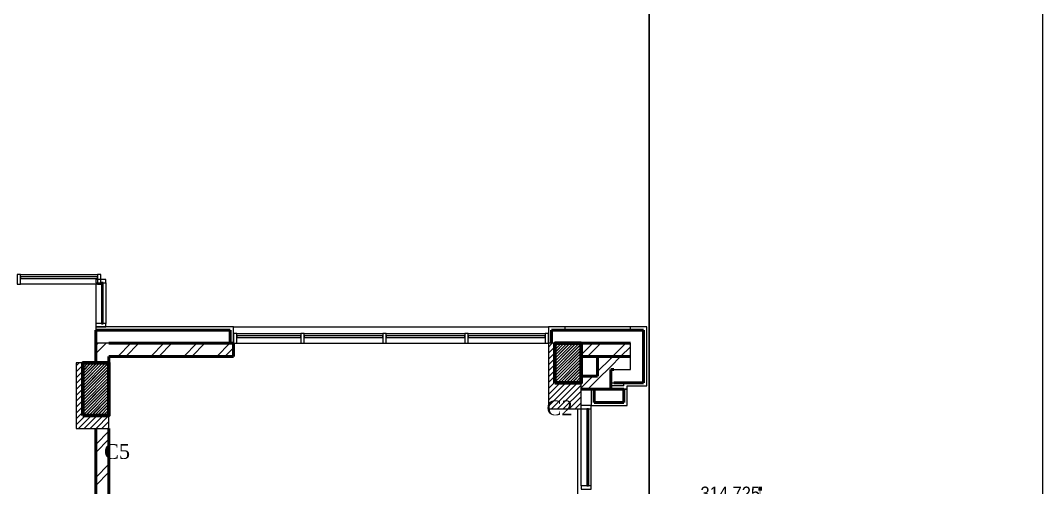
# Model space of a CAD drawing. Header units: millimetres. Extents: x -967280 to 3852, y 2833 to 1955156.
# Drawn here: x -922996 to -907411, y 645816 to 652941 of the extents above; entities that cross this region are included whole.
import ezdxf
from ezdxf.enums import TextEntityAlignment as Align

# ---------------------------------------------------------------- set-up
doc = ezdxf.new("R2010")
doc.units = ezdxf.units.MM
doc.header["$LTSCALE"] = 1000
doc.linetypes.add('HRZN_Line-Ptrn-Sold', pattern=[9144001.0, 9144000.0, -1])
for name, color, linetype, lineweight in [('A-COLS', 8, 'HRZN_Line-Ptrn-Sold', 18), ('A-DIM', 7, 'Continuous', 13), ('A-ELEV', 1, 'HRZN_Line-Ptrn-Sold', 13), ('A-FLOR-PATT', 1, 'Continuous', 13), ('A-SYMB-LEVEL', 7, 'Continuous', 13), ('A-TONE', 40, 'HRZN_Line-Ptrn-Sold', 35), ('A-WALL', 8, 'HRZN_Line-Ptrn-Sold', 50), ('A-WIN', 4, 'Continuous', 13), ('S - column', 6, 'Continuous', 60)]:
    doc.layers.add(name, color=color, linetype=linetype, lineweight=lineweight)
doc.layers.add('ARCH', color=8, linetype='Continuous')
doc.layers.add('S - col hach', color=1, linetype='Continuous')
doc.styles.add('Arial_1', font='arial.ttf', dxfattribs={"width": 0.9, "height": 200})
doc.styles.add('ASD', font='times.ttf')
pattern_1 = [(45, (6650, -35800), (-251.4472, 251.4472), []), (45, (6650, -35419), (-251.4472, 251.4472), [])]
pattern_2 = [(225, (-217548.726, -1233776.03), (44.9012806, -44.9012806), [])]
pattern_3 = [(45, (-223648.726, -1233952.032), (-22.4506403, 22.4506403), [])]

# ---------------------------------------------------------------- blocks, each defined once
blk = doc.blocks.new('Glazed Panel - Glazed Panel-3881343-GROUND FLOOR FFL_1_')
at = {"layer": 'A-WIN', "lineweight": 18}
for p, q in [((-588, 38), (588, 38)), ((588, 38), (-588, 38)), ((-588, 38), (-588, 13)), ((-588, 13), (588, 13)), ((588, 13), (588, 38))]:
    blk.add_line(p, q, dxfattribs=at)
blk = doc.blocks.new('Rectangular Mullion - DAE_Mlon-rect-Gnrc-3622807-GROUND FLOOR FFL_1_')
at = {"layer": 'A-ELEV', "linetype": 'Continuous'}
for p, q in [((45750, 18525), (45750, 19700)), ((45900, 18525), (45900, 19700))]:
    blk.add_line(p, q, dxfattribs=at)
blk = doc.blocks.new('Rectangular Mullion - DAE_Mlon-rect-Gnrc-3881341-GROUND FLOOR FFL_1_')
at = {"layer": 'A-WIN', "lineweight": 18}
for p, q in [((-25, 75), (25, 75)), ((-25, -75), (-25, 75)), ((25, 75), (25, -75)), ((25, -75), (-25, -75))]:
    blk.add_line(p, q, dxfattribs=at)
blk = doc.blocks.new('Glazed Panel - Glazed Panel-3675594-GROUND FLOOR FFL_1_')
at = {"layer": 'A-WIN', "lineweight": 18}
for p, q in [((588, -13), (-588, -13)), ((-588, -13), (-588, -38)), ((-588, -38), (588, -38)), ((-588, -38), (588, -38)), ((588, -38), (588, -13))]:
    blk.add_line(p, q, dxfattribs=at)
blk = doc.blocks.new('Glazed Panel - Glazed Panel-3675595-GROUND FLOOR FFL_1_')
at = {"layer": 'A-WIN', "lineweight": 18}
for p, q in [((600, -12.7), (-600, -12.7)), ((-600, -12.7), (-600, -38.1)), ((-600, -38.1), (600, -38.1)), ((-600, -38.1), (600, -38.1)), ((600, -38.1), (600, -12.7))]:
    blk.add_line(p, q, dxfattribs=at)
blk = doc.blocks.new('Glazed Panel - Glazed Panel-3675596-GROUND FLOOR FFL_1_')
at = {"layer": 'A-WIN', "lineweight": 18}
for p, q in [((487, -13), (-487, -13)), ((-487, -13), (-487, -38)), ((-487, -38), (487, -38)), ((-487, -38), (487, -38)), ((487, -38), (487, -13))]:
    blk.add_line(p, q, dxfattribs=at)
blk = doc.blocks.new('Rectangular Mullion - DAE_Mlon-rect-Gnrc-3622844-GROUND FLOOR FFL_1_')
at = {"layer": 'A-ELEV', "linetype": 'Continuous'}
for p, q in [((44025, 20850), (45200, 20850)), ((44025, 20700), (45200, 20700))]:
    blk.add_line(p, q, dxfattribs=at)
blk = doc.blocks.new('Rectangular Mullion - DAE_Mlon-rect-Gnrc-3622825-GROUND FLOOR FFL_1_')
at = {"layer": 'A-ELEV', "linetype": 'Continuous'}
for p, q in [((42775, 20850), (43975, 20850)), ((42775, 20700), (43975, 20700))]:
    blk.add_line(p, q, dxfattribs=at)
blk = doc.blocks.new('Rectangular Mullion - DAE_Mlon-rect-Gnrc-3633130-GROUND FLOOR FFL_1_')
at = {"layer": 'A-ELEV', "linetype": 'Continuous'}
for p, q in [((40500, 20850), (41475, 20850)), ((40500, 20700), (41475, 20700))]:
    blk.add_line(p, q, dxfattribs=at)
blk = doc.blocks.new('Rectangular Mullion - DAE_Mlon-rect-Gnrc-3675597-GROUND FLOOR FFL_1_')
at = {"layer": 'A-WIN', "lineweight": 18}
for p, q in [((-50, 75), (0, 75)), ((-50, -75), (-50, 75)), ((0, 75), (0, -75)), ((0, -75), (-50, -75))]:
    blk.add_line(p, q, dxfattribs=at)
blk = doc.blocks.new('Rectangular Mullion - DAE_Mlon-rect-Gnrc-3675598-GROUND FLOOR FFL_1_')
at = {"layer": 'A-WIN', "lineweight": 18}
for p, q in [((0, 75), (-50, 75)), ((-50, 75), (-50, -75)), ((0, -75), (0, 75)), ((-50, -75), (0, -75))]:
    blk.add_line(p, q, dxfattribs=at)
blk = doc.blocks.new('Rectangular Mullion - DAE_Mlon-rect-Gnrc-3675593-GROUND FLOOR FFL_1_')
at = {"layer": 'A-WIN', "lineweight": 18}
for p, q in [((-25, 75), (25, 75)), ((-25, -75), (-25, 75)), ((25, 75), (25, -75)), ((25, -75), (-25, -75))]:
    blk.add_line(p, q, dxfattribs=at)
blk = doc.blocks.new('Glazed Panel - Glazed Panel-3880813-GROUND FLOOR FFL_1_')
at = {"layer": 'A-WIN', "lineweight": 18}
for p, q in [((313, -13), (-313, -13)), ((-313, -13), (-313, -38)), ((-313, -38), (313, -38)), ((-313, -38), (313, -38)), ((313, -38), (313, -13))]:
    blk.add_line(p, q, dxfattribs=at)
blk = doc.blocks.new('Rectangular Mullion - DAE_Mlon-rect-Gnrc-3656021-GROUND FLOOR FFL_1_')
at = {"layer": 'A-ELEV', "linetype": 'Continuous'}
for p, q in [((38350, 21600), (38350, 21000)), ((38500, 21625), (38500, 21000))]:
    blk.add_line(p, q, dxfattribs=at)
blk = doc.blocks.new('Rectangular Mullion - DAE_Mlon-rect-Gnrc-3880814-GROUND FLOOR FFL_1_')
at = {"layer": 'A-WIN', "lineweight": 18}
for p, q in [((-50, 75), (0, 75)), ((-50, -75), (-50, 75)), ((0, 75), (0, -75)), ((0, -75), (-50, -75))]:
    blk.add_line(p, q, dxfattribs=at)
blk = doc.blocks.new('Rectangular Mullion - DAE_Mlon-rect-Gnrc-V68-GROUND FLOOR FFL_1_')
at = {"layer": 'A-WIN', "lineweight": 18}
for p, q in [((-50, 75), (-50, -75)), ((0, -75), (0, 75)), ((-50, -75), (0, -75))]:
    blk.add_line(p, q, dxfattribs=at)
blk = doc.blocks.new('Rectangular Mullion - DAE_Mlon-rect-Gnrc-3880817-GROUND FLOOR FFL_1_')
at = {"layer": 'A-WIN', "lineweight": 18}
for p, q in [((0, 75), (-50, 75)), ((-50, 75), (-50, -75)), ((0, -75), (0, 75)), ((-50, -75), (0, -75))]:
    blk.add_line(p, q, dxfattribs=at)
blk = doc.blocks.new('Rectangular Mullion - DAE_Mlon-rect-Gnrc-3868995-GROUND FLOOR FFL_1_')
at = {"layer": 'A-WIN', "lineweight": 18}
for p, q in [((0, 75), (-50, 75)), ((-50, 75), (-50, -75)), ((0, -75), (0, 75)), ((-50, -75), (0, -75))]:
    blk.add_line(p, q, dxfattribs=at)
blk = doc.blocks.new('Glazed Panel - Glazed Panel-3868996-GROUND FLOOR FFL_1_')
at = {"layer": 'A-WIN', "lineweight": 18}
for p, q in [((588, -13), (-588, -13)), ((-588, -13), (-588, -38)), ((-588, -38), (588, -38)), ((-588, -38), (588, -38)), ((588, -38), (588, -13))]:
    blk.add_line(p, q, dxfattribs=at)
blk = doc.blocks.new('Rectangular Mullion - DAE_Mlon-rect-Gnrc-3868040-GROUND FLOOR FFL_1_')
at = {"layer": 'A-ELEV', "linetype": 'Continuous'}
for p, q in [((37200, 21750), (38375, 21750)), ((38375, 21600), (37200, 21600))]:
    blk.add_line(p, q, dxfattribs=at)
blk = doc.blocks.new('Rectangular Mullion - DAE_Mlon-rect-Gnrc-3868991-GROUND FLOOR FFL_1_')
at = {"layer": 'A-WIN', "lineweight": 18}
for p, q in [((-25, 75), (25, 75)), ((-25, -75), (-25, 75)), ((25, 75), (25, -75)), ((25, -75), (-25, -75))]:
    blk.add_line(p, q, dxfattribs=at)
blk = doc.blocks.new('A$Ca5ad4f3b')
at = {"layer": 'S - col hach'}
h = blk.add_hatch(dxfattribs=at)
h.set_pattern_fill('ANSI31', color=256, scale=10)
h.set_pattern_definition(pattern_3)
h.paths.add_polyline_path([(46300, -6500), (46300, -5900), (45900, -5900), (45900, -6500), (46054, -6500)])
h = blk.add_hatch(dxfattribs=at)
h.set_pattern_fill('ANSI31', color=256, scale=10)
h.set_pattern_definition(pattern_3)
h.paths.add_polyline_path([(39100, -7000), (39100, -6200), (38700, -6200), (38700, -7000)])
at = {"layer": 'S - column'}
for points in [[(45900, -6500), (46300, -6500), (46300, -5900), (45900, -5900)], [(38700, -7000), (39100, -7000), (39100, -6200), (38700, -6200)]]:
    blk.add_lwpolyline(points, close=True, dxfattribs=at)
at = {"ltscale": 6, "style": 'ASD'}
for s, p in [('C2', (45970, -6884)), ('C5', (39223, -7550))]:
    blk.add_text(s, height=225, dxfattribs=at).set_placement(p, align=Align.MIDDLE_CENTER)
blk = doc.blocks.new('A$C1e5dc022')
at = {"layer": 'A-COLS'}
h = blk.add_hatch(dxfattribs=at)
h.set_pattern_fill('ANSI31', color=4, scale=20, angle=180)
h.set_pattern_definition(pattern_2)
h.paths.add_polyline_path([(52400, -16100), (52400, -15100), (51900, -15100), (51900, -16100), (51907.4, -16100)])
h = blk.add_hatch(dxfattribs=at)
h.set_pattern_fill('ANSI31', color=4, scale=20, angle=180)
h.set_pattern_definition(pattern_2)
h.paths.add_polyline_path([(45200, -16400), (45200, -15400), (44700, -15400), (44700, -16400)])
at = {"layer": 'A-TONE', "linetype": 'Continuous', "lineweight": 13}
h = blk.add_hatch(dxfattribs=at)
h.set_pattern_fill('FP_1', color=4, style=0, pattern_type=2)
h.set_pattern_definition(pattern_1)
h.paths.add_polyline_path([(45012, -20900), (45200, -20900), (45200, -20700), (45000, -20700), (45000, -20900)])
h.paths.add_polyline_path([(45000, -18900), (45200, -18900), (45200, -16400), (45000, -16400), (45000, -18555.3)])
h.paths.add_polyline_path([(45200, -15400), (45200, -15100), (45000, -15100), (45000, -15400), (45017.1, -15400)])
h = blk.add_hatch(dxfattribs=at)
h.set_pattern_fill('FP_1', color=4, style=0, pattern_type=2)
h.set_pattern_definition(pattern_1)
h.paths.add_polyline_path([(47100, -15300), (47100, -15100), (45200, -15100), (45200, -15300), (46720.2, -15300)])
h = blk.add_hatch(dxfattribs=at)
h.set_pattern_fill('FP_1', color=4, style=0, pattern_type=2)
h.set_pattern_definition(pattern_1)
h.paths.add_polyline_path([(53150, -15300), (53150, -15100), (52400, -15100), (52400, -15300), (52604.3, -15300)])
h = blk.add_hatch(dxfattribs=at)
h.set_pattern_fill('FP_1', color=4, style=0, pattern_type=2)
h.set_pattern_definition(pattern_1)
h.paths.add_polyline_path([(52650, -15800), (52850, -15800), (52850, -15300), (52650, -15300), (52650, -15600)])
h = blk.add_hatch(dxfattribs=at)
h.set_pattern_fill('FP_1', color=4, style=0, pattern_type=2)
h.set_pattern_definition(pattern_1)
h.paths.add_polyline_path([(52900, -15500), (53150, -15500), (53150, -15300), (52850, -15300), (52850, -15500)])
h = blk.add_hatch(dxfattribs=at)
h.set_pattern_fill('FP_1', color=4, style=0, pattern_type=2)
h.set_pattern_definition(pattern_1)
h.paths.add_polyline_path([(52400, -15800), (52650, -15800), (52650, -15600), (52400, -15600)])
at = {"layer": 'A-COLS', "color": 4}
for points in [[(51900, -16100), (52400, -16100), (52400, -15100), (51900, -15100)], [(44700, -16400), (45200, -16400), (45200, -15400), (44700, -15400)]]:
    blk.add_lwpolyline(points, close=True, dxfattribs=at)
at = {"layer": 'A-ELEV', "color": 4}
for p, q in [((47100, -14850), (51900, -14850)), ((52850, -15700), (53050, -15700)), ((53050, -15750), (53050, -15700)), ((52350, -18600), (52350, -16100))]:
    blk.add_line(p, q, dxfattribs=at)
at = {"layer": 'A-FLOR-PATT', "color": 4, "lineweight": 30}
blk.add_line((53435, -45000), (53435, 0), dxfattribs=at)
at = {"layer": 'A-FLOR-PATT', "color": 4}
blk.add_line((59435, 0), (59435, -45000), dxfattribs=at)
at = {"layer": 'A-WALL', "color": 4, "lineweight": 25}
for p, q in [((47100, -14850), (45000, -14850)), ((45000, -14850), (45000, -14900)), ((47100, -15100), (47100, -14850)), ((53400, -14850), (51900, -14850)), ((51900, -14850), (51900, -15100)), ((53400, -15700), (53400, -14850)), ((47050, -15100), (47100, -15100)), ((52900, -15500), (52850, -15500)), ((52850, -15500), (52850, -15800)), ((53400, -15750), (53400, -15700)), ((52600, -15800), (52550, -15800)), ((52550, -15800), (52550, -16050)), ((53050, -15750), (52850, -15750)), ((52850, -15800), (53100, -15800)), ((53100, -15800), (53050, -15800)), ((53100, -15750), (53400, -15750)), ((53100, -16050), (53100, -15750)), ((52550, -16050), (53100, -16050))]:
    blk.add_line(p, q, dxfattribs=at)
at = {"layer": 'A-WALL', "color": 4}
for p, q in [((45000, -14900), (45000, -15400)), ((47050, -14900), (45000, -14900)), ((47050, -15100), (47050, -14900)), ((53350, -14900), (51950, -14900)), ((51950, -14900), (51950, -15100)), ((53350, -15700), (53350, -14900)), ((47100, -15100), (45200, -15100)), ((45200, -15100), (47050, -15100)), ((47100, -15300), (47100, -15100)), ((53150, -15100), (52400, -15100)), ((52400, -15100), (53150, -15100)), ((45200, -15400), (45200, -15300)), ((45200, -15300), (47100, -15300)), ((52400, -15300), (53150, -15300)), ((53150, -15300), (52650, -15300)), ((52650, -15300), (52650, -15600)), ((52850, -15500), (52900, -15500)), ((52850, -15800), (52850, -15500)), ((52650, -15600), (52400, -15600)), ((52900, -15700), (53350, -15700)), ((52400, -15800), (52850, -15800)), ((53050, -15800), (52600, -15800)), ((52600, -16000), (52600, -15800)), ((53050, -16000), (53050, -15800)), ((52600, -16000), (53050, -16000)), ((45000, -16400), (45000, -18912)), ((45200, -18600), (45200, -16400))]:
    blk.add_line(p, q, dxfattribs=at)
at = {"layer": 'A-WALL', "color": 4, "linetype": 'Continuous', "lineweight": 13}
for p, q in [((52150, -14850), (52150, -14900)), ((53150, -14900), (53150, -14850)), ((45200, -15100), (45000, -15100)), ((53150, -15500), (53150, -15100)), ((52900, -15500), (53150, -15500))]:
    blk.add_line(p, q, dxfattribs=at)
at = {"layer": 'A-DIM', "color": 4}
blk.add_blockref('A$Ca5ad4f3b', (6100, -9200), dxfattribs=at)
at = {"layer": 'A-ELEV', "color": 4, "linetype": 'Continuous', "extrusion": (0, 0, -1)}
for name, p in [('Rectangular Mullion - DAE_Mlon-rect-Gnrc-3868991-GROUND FLOOR FFL_1_', (-43825, -14125)), ('Rectangular Mullion - DAE_Mlon-rect-Gnrc-3675597-GROUND FLOOR FFL_1_', (-47100, -15025)), ('Rectangular Mullion - DAE_Mlon-rect-Gnrc-3675593-GROUND FLOOR FFL_1_', (-48150, -15025)), ('Rectangular Mullion - DAE_Mlon-rect-Gnrc-3675593-GROUND FLOOR FFL_1_', (-49400, -15025)), ('Rectangular Mullion - DAE_Mlon-rect-Gnrc-3675593-GROUND FLOOR FFL_1_', (-50650, -15025))]:
    blk.add_blockref(name, p, dxfattribs=at)
at = {"layer": 'A-ELEV', "color": 4, "linetype": 'Continuous'}
for name, p in [('Rectangular Mullion - DAE_Mlon-rect-Gnrc-3868040-GROUND FLOOR FFL_1_', (6650, -35800)), ('Rectangular Mullion - DAE_Mlon-rect-Gnrc-3656021-GROUND FLOOR FFL_1_', (6650, -35800)), ('Rectangular Mullion - DAE_Mlon-rect-Gnrc-3868995-GROUND FLOOR FFL_1_', (45075, -14125)), ('Rectangular Mullion - DAE_Mlon-rect-Gnrc-3633130-GROUND FLOOR FFL_1_', (6650, -35800)), ('Rectangular Mullion - DAE_Mlon-rect-Gnrc-3622825-GROUND FLOOR FFL_1_', (5400, -35800)), ('Rectangular Mullion - DAE_Mlon-rect-Gnrc-3622825-GROUND FLOOR FFL_1_', (6650, -35800)), ('Rectangular Mullion - DAE_Mlon-rect-Gnrc-3622844-GROUND FLOOR FFL_1_', (6650, -35800)), ('Rectangular Mullion - DAE_Mlon-rect-Gnrc-3675598-GROUND FLOOR FFL_1_', (51900, -15025)), ('Rectangular Mullion - DAE_Mlon-rect-Gnrc-3622807-GROUND FLOOR FFL_1_', (6650, -35800))]:
    blk.add_blockref(name, p, dxfattribs=at)
at = {"layer": 'A-ELEV', "color": 4, "linetype": 'Continuous', "extrusion": (0, 0, -1)}
for name, p, rotation in [('Rectangular Mullion - DAE_Mlon-rect-Gnrc-3880814-GROUND FLOOR FFL_1_', (-45075, -14125), 90), ('Rectangular Mullion - DAE_Mlon-rect-Gnrc-3881341-GROUND FLOOR FFL_1_', (-52475, -17300), 270)]:
    blk.add_blockref(name, p, dxfattribs=dict(at, rotation=rotation))
at = {"layer": 'A-ELEV', "color": 4, "linetype": 'Continuous'}
for name, p, rotation in [('Rectangular Mullion - DAE_Mlon-rect-Gnrc-3880817-GROUND FLOOR FFL_1_', (45075, -14850), 270), ('Rectangular Mullion - DAE_Mlon-rect-Gnrc-V68-GROUND FLOOR FFL_1_', (52475, -16050), 90)]:
    blk.add_blockref(name, p, dxfattribs=dict(at, rotation=rotation))
at = {"layer": 'A-WIN', "color": 4}
for name, p, rotation in [('Glazed Panel - Glazed Panel-3868996-GROUND FLOOR FFL_1_', (44437.5, -14125), 180), ('Glazed Panel - Glazed Panel-3880813-GROUND FLOOR FFL_1_', (45075, -14487.5), 90), ('Glazed Panel - Glazed Panel-3675596-GROUND FLOOR FFL_1_', (47637.5, -15025), 180), ('Glazed Panel - Glazed Panel-3675595-GROUND FLOOR FFL_1_', (48775, -15025), 180), ('Glazed Panel - Glazed Panel-3675595-GROUND FLOOR FFL_1_', (50025, -15025), 180), ('Glazed Panel - Glazed Panel-3675594-GROUND FLOOR FFL_1_', (51262.5, -15025), 180), ('Glazed Panel - Glazed Panel-3881343-GROUND FLOOR FFL_1_', (52475, -16687.5), 270)]:
    blk.add_blockref(name, p, dxfattribs=dict(at, rotation=rotation))
at = {"layer": 'A-SYMB-LEVEL', "color": 4, "insert": (54219.1, -17285.2), "char_height": 200, "width": 1023.482, "attachment_point": 1, "line_spacing_factor": 0.941778, "style": 'Arial_1', "bg_fill": 3, "box_fill_scale": 1.25, "bg_fill_color": 9, "bg_fill_true_color": 13158600, "bg_fill_transparency": 0}
blk.add_mtext('314.725\u202c', dxfattribs=at)

msp = doc.modelspace()

# ---------------------------------------------------------------- block references
at = {"layer": 'ARCH', "lineweight": 106, "ltscale": 30}
msp.add_blockref('A$C1e5dc022', (-966846.1, 663116.2), dxfattribs=at)

doc.saveas('drawing.dxf')
